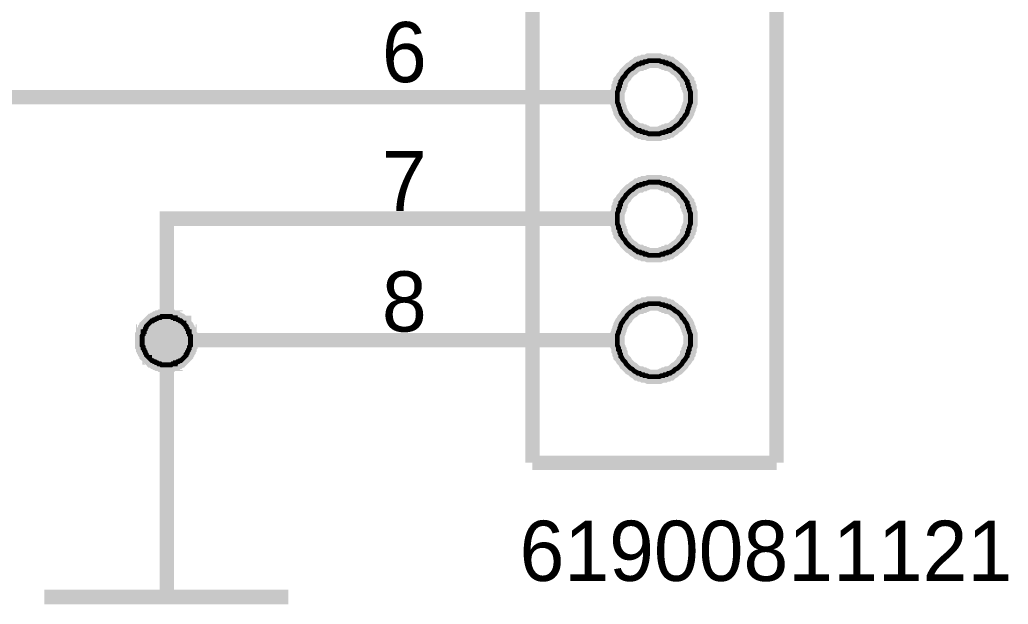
# Model space of a CAD drawing. Header units: millimetres. Extents: x 0 to 800, y 0 to 567.
# Drawn here: x 548.14 to 568.73, y 334.6 to 346.78 of the extents above; entities that cross this region are included whole.
import ezdxf

# ---------------------------------------------------------------- set-up
doc = ezdxf.new("R2010")
doc.units = ezdxf.units.MM
doc.layers.add('Sheet', color=255, linetype='Continuous')

msp = doc.modelspace()

# ---------------------------------------------------------------- linework, layer by layer
at = {"layer": 'Sheet'}
for points, const_width in [([(558.816, 360.419), (558.816, 337.549)], 0.3), ([(563.9, 337.549), (563.9, 360.419)], 0.3), ([(560.585, 345.165), (560.585, 345.21), (560.585, 345.255), (560.585, 345.277), (560.608, 345.322), (560.608, 345.367), (560.63, 345.389), (560.63, 345.434), (560.652, 345.456), (560.652, 345.501), (560.675, 345.523), (560.697, 345.568), (560.72, 345.591), (560.742, 345.613), (560.764, 345.658), (560.787, 345.68), (560.809, 345.703), (560.832, 345.725), (560.854, 345.747), (560.899, 345.77), (560.921, 345.792), (560.944, 345.815), (560.988, 345.837), (561.011, 345.859), (561.056, 345.859), (561.078, 345.882), (561.123, 345.882), (561.145, 345.904), (561.19, 345.904), (561.235, 345.927), (561.257, 345.927), (561.302, 345.927), (561.347, 345.927)], 0.3), ([(560.585, 345.165), (560.585, 345.21), (560.585, 345.255), (560.585, 345.277), (560.608, 345.322), (560.608, 345.367), (560.63, 345.389), (560.63, 345.434), (560.652, 345.456), (560.652, 345.501), (560.675, 345.523), (560.697, 345.568), (560.72, 345.591), (560.742, 345.613), (560.764, 345.658), (560.787, 345.68), (560.809, 345.703), (560.832, 345.725), (560.854, 345.747), (560.899, 345.77), (560.921, 345.792), (560.944, 345.815), (560.988, 345.837), (561.011, 345.859), (561.056, 345.859), (561.078, 345.882), (561.123, 345.882), (561.145, 345.904), (561.19, 345.904), (561.235, 345.927), (561.257, 345.927), (561.302, 345.927), (561.347, 345.927)], 0.0991), ([(561.347, 345.927), (561.347, 345.927)], 0.3), ([(561.347, 345.927), (561.392, 345.927), (561.436, 345.927), (561.459, 345.927), (561.504, 345.904), (561.548, 345.904), (561.571, 345.882), (561.616, 345.882), (561.638, 345.859), (561.683, 345.859), (561.705, 345.837), (561.75, 345.815), (561.772, 345.792), (561.795, 345.77), (561.84, 345.747), (561.862, 345.725), (561.884, 345.703), (561.907, 345.68), (561.929, 345.658), (561.952, 345.613), (561.974, 345.591), (561.996, 345.568), (562.019, 345.523), (562.041, 345.501), (562.041, 345.456), (562.064, 345.434), (562.064, 345.389), (562.086, 345.367), (562.086, 345.322), (562.108, 345.277), (562.108, 345.255), (562.108, 345.21), (562.108, 345.165)], 0.3), ([(561.347, 345.927), (561.347, 345.927)], 0.0991), ([(561.347, 345.927), (561.392, 345.927), (561.436, 345.927), (561.459, 345.927), (561.504, 345.904), (561.548, 345.904), (561.571, 345.882), (561.616, 345.882), (561.638, 345.859), (561.683, 345.859), (561.705, 345.837), (561.75, 345.815), (561.772, 345.792), (561.795, 345.77), (561.84, 345.747), (561.862, 345.725), (561.884, 345.703), (561.907, 345.68), (561.929, 345.658), (561.952, 345.613), (561.974, 345.591), (561.996, 345.568), (562.019, 345.523), (562.041, 345.501), (562.041, 345.456), (562.064, 345.434), (562.064, 345.389), (562.086, 345.367), (562.086, 345.322), (562.108, 345.277), (562.108, 345.255), (562.108, 345.21), (562.108, 345.165)], 0.0991), ([(553.731, 345.165), (547.123, 345.165)], 0.3), ([(558.816, 345.165), (553.731, 345.165)], 0.3), ([(558.816, 345.165), (560.585, 345.165)], 0.3), ([(561.347, 344.403), (561.302, 344.403), (561.257, 344.403), (561.235, 344.403), (561.19, 344.426), (561.145, 344.426), (561.123, 344.448), (561.078, 344.448), (561.056, 344.471), (561.011, 344.471), (560.988, 344.493), (560.944, 344.515), (560.921, 344.538), (560.899, 344.56), (560.854, 344.583), (560.832, 344.605), (560.809, 344.627), (560.787, 344.65), (560.764, 344.695), (560.742, 344.717), (560.72, 344.739), (560.697, 344.784), (560.675, 344.807), (560.652, 344.851), (560.652, 344.874), (560.63, 344.919), (560.63, 344.941), (560.608, 344.986), (560.608, 345.008), (560.585, 345.053), (560.585, 345.098), (560.585, 345.12), (560.585, 345.165)], 0.3), ([(560.585, 345.165), (560.585, 345.165)], 0.3), ([(562.108, 345.165), (562.108, 345.12), (562.108, 345.098), (562.108, 345.053), (562.086, 345.008), (562.086, 344.986), (562.064, 344.941), (562.064, 344.919), (562.041, 344.874), (562.041, 344.851), (562.019, 344.807), (561.996, 344.784), (561.974, 344.739), (561.952, 344.717), (561.929, 344.695), (561.907, 344.65), (561.884, 344.627), (561.862, 344.605), (561.84, 344.583), (561.795, 344.56), (561.772, 344.538), (561.75, 344.515), (561.705, 344.493), (561.683, 344.471), (561.638, 344.471), (561.616, 344.448), (561.571, 344.448), (561.548, 344.426), (561.504, 344.426), (561.459, 344.403), (561.436, 344.403), (561.392, 344.403), (561.347, 344.403)], 0.3), ([(562.108, 345.165), (562.108, 345.165), (562.108, 345.165), (562.108, 345.165), (562.108, 345.165), (562.108, 345.165), (562.108, 345.165), (562.108, 345.165), (562.108, 345.165), (562.108, 345.165), (562.108, 345.165), (562.108, 345.165), (562.108, 345.165), (562.108, 345.165), (562.108, 345.165), (562.108, 345.165), (562.108, 345.165), (562.108, 345.165), (562.108, 345.165), (562.108, 345.165), (562.108, 345.165), (562.108, 345.165), (562.108, 345.165), (562.108, 345.165), (562.108, 345.165), (562.108, 345.165), (562.108, 345.165), (562.108, 345.165), (562.108, 345.165), (562.108, 345.165), (562.108, 345.165), (562.108, 345.165), (562.108, 345.165)], 0.3), ([(562.108, 345.165), (562.108, 345.165)], 0.3), ([(561.347, 344.403), (561.302, 344.403), (561.257, 344.403), (561.235, 344.403), (561.19, 344.426), (561.145, 344.426), (561.123, 344.448), (561.078, 344.448), (561.056, 344.471), (561.011, 344.471), (560.988, 344.493), (560.944, 344.515), (560.921, 344.538), (560.899, 344.56), (560.854, 344.583), (560.832, 344.605), (560.809, 344.627), (560.787, 344.65), (560.764, 344.695), (560.742, 344.717), (560.72, 344.739), (560.697, 344.784), (560.675, 344.807), (560.652, 344.851), (560.652, 344.874), (560.63, 344.919), (560.63, 344.941), (560.608, 344.986), (560.608, 345.008), (560.585, 345.053), (560.585, 345.098), (560.585, 345.12), (560.585, 345.165)], 0.0991), ([(560.585, 345.165), (560.585, 345.165)], 0.0991), ([(562.108, 345.165), (562.108, 345.12), (562.108, 345.098), (562.108, 345.053), (562.086, 345.008), (562.086, 344.986), (562.064, 344.941), (562.064, 344.919), (562.041, 344.874), (562.041, 344.851), (562.019, 344.807), (561.996, 344.784), (561.974, 344.739), (561.952, 344.717), (561.929, 344.695), (561.907, 344.65), (561.884, 344.627), (561.862, 344.605), (561.84, 344.583), (561.795, 344.56), (561.772, 344.538), (561.75, 344.515), (561.705, 344.493), (561.683, 344.471), (561.638, 344.471), (561.616, 344.448), (561.571, 344.448), (561.548, 344.426), (561.504, 344.426), (561.459, 344.403), (561.436, 344.403), (561.392, 344.403), (561.347, 344.403)], 0.0991), ([(562.108, 345.165), (562.108, 345.165), (562.108, 345.165), (562.108, 345.165), (562.108, 345.165), (562.108, 345.165), (562.108, 345.165), (562.108, 345.165), (562.108, 345.165), (562.108, 345.165), (562.108, 345.165), (562.108, 345.165), (562.108, 345.165), (562.108, 345.165), (562.108, 345.165), (562.108, 345.165), (562.108, 345.165), (562.108, 345.165), (562.108, 345.165), (562.108, 345.165), (562.108, 345.165), (562.108, 345.165), (562.108, 345.165), (562.108, 345.165), (562.108, 345.165), (562.108, 345.165), (562.108, 345.165), (562.108, 345.165), (562.108, 345.165), (562.108, 345.165), (562.108, 345.165), (562.108, 345.165), (562.108, 345.165)], 0.0991), ([(562.108, 345.165), (562.108, 345.165)], 0.0991), ([(560.585, 342.634), (560.585, 342.679), (560.585, 342.724), (560.585, 342.746), (560.608, 342.791), (560.608, 342.836), (560.63, 342.858), (560.63, 342.903), (560.652, 342.925), (560.652, 342.97), (560.675, 342.992), (560.697, 343.037), (560.72, 343.06), (560.742, 343.082), (560.764, 343.127), (560.787, 343.149), (560.809, 343.171), (560.832, 343.194), (560.854, 343.216), (560.899, 343.239), (560.921, 343.261), (560.944, 343.283), (560.988, 343.306), (561.011, 343.328), (561.056, 343.328), (561.078, 343.351), (561.123, 343.351), (561.145, 343.373), (561.19, 343.373), (561.235, 343.395), (561.257, 343.395), (561.302, 343.395), (561.347, 343.395)], 0.3), ([(560.585, 342.634), (560.585, 342.679), (560.585, 342.724), (560.585, 342.746), (560.608, 342.791), (560.608, 342.836), (560.63, 342.858), (560.63, 342.903), (560.652, 342.925), (560.652, 342.97), (560.675, 342.992), (560.697, 343.037), (560.72, 343.06), (560.742, 343.082), (560.764, 343.127), (560.787, 343.149), (560.809, 343.171), (560.832, 343.194), (560.854, 343.216), (560.899, 343.239), (560.921, 343.261), (560.944, 343.283), (560.988, 343.306), (561.011, 343.328), (561.056, 343.328), (561.078, 343.351), (561.123, 343.351), (561.145, 343.373), (561.19, 343.373), (561.235, 343.395), (561.257, 343.395), (561.302, 343.395), (561.347, 343.395)], 0.0991), ([(561.347, 343.395), (561.347, 343.395)], 0.3), ([(561.347, 343.395), (561.392, 343.395), (561.436, 343.395), (561.459, 343.395), (561.504, 343.373), (561.548, 343.373), (561.571, 343.351), (561.616, 343.351), (561.638, 343.328), (561.683, 343.328), (561.705, 343.306), (561.75, 343.283), (561.772, 343.261), (561.795, 343.239), (561.84, 343.216), (561.862, 343.194), (561.884, 343.171), (561.907, 343.149), (561.929, 343.127), (561.952, 343.082), (561.974, 343.06), (561.996, 343.037), (562.019, 342.992), (562.041, 342.97), (562.041, 342.925), (562.064, 342.903), (562.064, 342.858), (562.086, 342.836), (562.086, 342.791), (562.108, 342.746), (562.108, 342.724), (562.108, 342.679), (562.108, 342.634)], 0.3), ([(561.347, 343.395), (561.347, 343.395)], 0.0991), ([(561.347, 343.395), (561.392, 343.395), (561.436, 343.395), (561.459, 343.395), (561.504, 343.373), (561.548, 343.373), (561.571, 343.351), (561.616, 343.351), (561.638, 343.328), (561.683, 343.328), (561.705, 343.306), (561.75, 343.283), (561.772, 343.261), (561.795, 343.239), (561.84, 343.216), (561.862, 343.194), (561.884, 343.171), (561.907, 343.149), (561.929, 343.127), (561.952, 343.082), (561.974, 343.06), (561.996, 343.037), (562.019, 342.992), (562.041, 342.97), (562.041, 342.925), (562.064, 342.903), (562.064, 342.858), (562.086, 342.836), (562.086, 342.791), (562.108, 342.746), (562.108, 342.724), (562.108, 342.679), (562.108, 342.634)], 0.0991), ([(553.731, 342.634), (551.2, 342.634), (551.2, 340.103)], 0.3), ([(558.816, 342.634), (553.731, 342.634)], 0.3), ([(558.816, 342.634), (560.585, 342.634)], 0.3), ([(561.347, 341.872), (561.302, 341.872), (561.257, 341.872), (561.235, 341.872), (561.19, 341.895), (561.145, 341.895), (561.123, 341.917), (561.078, 341.917), (561.056, 341.94), (561.011, 341.94), (560.988, 341.962), (560.944, 341.984), (560.921, 342.007), (560.899, 342.029), (560.854, 342.052), (560.832, 342.074), (560.809, 342.096), (560.787, 342.119), (560.764, 342.141), (560.742, 342.186), (560.72, 342.208), (560.697, 342.231), (560.675, 342.276), (560.652, 342.298), (560.652, 342.343), (560.63, 342.365), (560.63, 342.41), (560.608, 342.432), (560.608, 342.477), (560.585, 342.522), (560.585, 342.544), (560.585, 342.589), (560.585, 342.634)], 0.3), ([(560.585, 342.634), (560.585, 342.634)], 0.3), ([(561.347, 341.872), (561.302, 341.872), (561.257, 341.872), (561.235, 341.872), (561.19, 341.895), (561.145, 341.895), (561.123, 341.917), (561.078, 341.917), (561.056, 341.94), (561.011, 341.94), (560.988, 341.962), (560.944, 341.984), (560.921, 342.007), (560.899, 342.029), (560.854, 342.052), (560.832, 342.074), (560.809, 342.096), (560.787, 342.119), (560.764, 342.141), (560.742, 342.186), (560.72, 342.208), (560.697, 342.231), (560.675, 342.276), (560.652, 342.298), (560.652, 342.343), (560.63, 342.365), (560.63, 342.41), (560.608, 342.432), (560.608, 342.477), (560.585, 342.522), (560.585, 342.544), (560.585, 342.589), (560.585, 342.634)], 0.0991), ([(560.585, 342.634), (560.585, 342.634)], 0.0991), ([(562.108, 342.634), (562.108, 342.589), (562.108, 342.544), (562.108, 342.522), (562.086, 342.477), (562.086, 342.432), (562.064, 342.41), (562.064, 342.365), (562.041, 342.343), (562.041, 342.298), (562.019, 342.276), (561.996, 342.231), (561.974, 342.208), (561.952, 342.186), (561.929, 342.141), (561.907, 342.119), (561.884, 342.096), (561.862, 342.074), (561.84, 342.052), (561.795, 342.029), (561.772, 342.007), (561.75, 341.984), (561.705, 341.962), (561.683, 341.94), (561.638, 341.94), (561.616, 341.917), (561.571, 341.917), (561.548, 341.895), (561.504, 341.895), (561.459, 341.872), (561.436, 341.872), (561.392, 341.872), (561.347, 341.872)], 0.3), ([(562.108, 342.634), (562.108, 342.589), (562.108, 342.544), (562.108, 342.522), (562.086, 342.477), (562.086, 342.432), (562.064, 342.41), (562.064, 342.365), (562.041, 342.343), (562.041, 342.298), (562.019, 342.276), (561.996, 342.231), (561.974, 342.208), (561.952, 342.186), (561.929, 342.141), (561.907, 342.119), (561.884, 342.096), (561.862, 342.074), (561.84, 342.052), (561.795, 342.029), (561.772, 342.007), (561.75, 341.984), (561.705, 341.962), (561.683, 341.94), (561.638, 341.94), (561.616, 341.917), (561.571, 341.917), (561.548, 341.895), (561.504, 341.895), (561.459, 341.872), (561.436, 341.872), (561.392, 341.872), (561.347, 341.872)], 0.0991), ([(562.108, 342.634), (562.108, 342.634), (562.108, 342.634), (562.108, 342.634), (562.108, 342.634), (562.108, 342.634), (562.108, 342.634), (562.108, 342.634), (562.108, 342.634), (562.108, 342.634), (562.108, 342.634), (562.108, 342.634), (562.108, 342.634), (562.108, 342.634), (562.108, 342.634), (562.108, 342.634), (562.108, 342.634), (562.108, 342.634), (562.108, 342.634), (562.108, 342.634), (562.108, 342.634), (562.108, 342.634), (562.108, 342.634), (562.108, 342.634), (562.108, 342.634), (562.108, 342.634), (562.108, 342.634), (562.108, 342.634), (562.108, 342.634), (562.108, 342.634), (562.108, 342.634), (562.108, 342.634), (562.108, 342.634)], 0.3), ([(562.108, 342.634), (562.108, 342.634)], 0.3), ([(562.108, 342.634), (562.108, 342.634), (562.108, 342.634), (562.108, 342.634), (562.108, 342.634), (562.108, 342.634), (562.108, 342.634), (562.108, 342.634), (562.108, 342.634), (562.108, 342.634), (562.108, 342.634), (562.108, 342.634), (562.108, 342.634), (562.108, 342.634), (562.108, 342.634), (562.108, 342.634), (562.108, 342.634), (562.108, 342.634), (562.108, 342.634), (562.108, 342.634), (562.108, 342.634), (562.108, 342.634), (562.108, 342.634), (562.108, 342.634), (562.108, 342.634), (562.108, 342.634), (562.108, 342.634), (562.108, 342.634), (562.108, 342.634), (562.108, 342.634), (562.108, 342.634), (562.108, 342.634), (562.108, 342.634)], 0.0991), ([(562.108, 342.634), (562.108, 342.634)], 0.0991), ([(560.585, 340.103), (560.585, 340.148), (560.585, 340.17), (560.585, 340.215), (560.608, 340.26), (560.608, 340.282), (560.63, 340.327), (560.63, 340.349), (560.652, 340.394), (560.652, 340.416), (560.675, 340.461), (560.697, 340.484), (560.72, 340.528), (560.742, 340.551), (560.764, 340.573), (560.787, 340.618), (560.809, 340.64), (560.832, 340.663), (560.854, 340.685), (560.899, 340.708), (560.921, 340.73), (560.944, 340.752), (560.988, 340.775), (561.011, 340.797), (561.056, 340.797), (561.078, 340.82), (561.123, 340.82), (561.145, 340.842), (561.19, 340.842), (561.235, 340.864), (561.257, 340.864), (561.302, 340.864), (561.347, 340.864)], 0.3), ([(561.347, 340.864), (561.347, 340.864)], 0.3), ([(561.347, 340.864), (561.392, 340.864), (561.436, 340.864), (561.459, 340.864), (561.504, 340.842), (561.548, 340.842), (561.571, 340.82), (561.616, 340.82), (561.638, 340.797), (561.683, 340.797), (561.705, 340.775), (561.75, 340.752), (561.772, 340.73), (561.795, 340.708), (561.84, 340.685), (561.862, 340.663), (561.884, 340.64), (561.907, 340.618), (561.929, 340.573), (561.952, 340.551), (561.974, 340.528), (561.996, 340.484), (562.019, 340.461), (562.041, 340.416), (562.041, 340.394), (562.064, 340.349), (562.064, 340.327), (562.086, 340.282), (562.086, 340.26), (562.108, 340.215), (562.108, 340.17), (562.108, 340.148), (562.108, 340.103)], 0.3), ([(560.585, 340.103), (560.585, 340.148), (560.585, 340.17), (560.585, 340.215), (560.608, 340.26), (560.608, 340.282), (560.63, 340.327), (560.63, 340.349), (560.652, 340.394), (560.652, 340.416), (560.675, 340.461), (560.697, 340.484), (560.72, 340.528), (560.742, 340.551), (560.764, 340.573), (560.787, 340.618), (560.809, 340.64), (560.832, 340.663), (560.854, 340.685), (560.899, 340.708), (560.921, 340.73), (560.944, 340.752), (560.988, 340.775), (561.011, 340.797), (561.056, 340.797), (561.078, 340.82), (561.123, 340.82), (561.145, 340.842), (561.19, 340.842), (561.235, 340.864), (561.257, 340.864), (561.302, 340.864), (561.347, 340.864)], 0.0991), ([(561.347, 340.864), (561.347, 340.864)], 0.0991), ([(561.347, 340.864), (561.392, 340.864), (561.436, 340.864), (561.459, 340.864), (561.504, 340.842), (561.548, 340.842), (561.571, 340.82), (561.616, 340.82), (561.638, 340.797), (561.683, 340.797), (561.705, 340.775), (561.75, 340.752), (561.772, 340.73), (561.795, 340.708), (561.84, 340.685), (561.862, 340.663), (561.884, 340.64), (561.907, 340.618), (561.929, 340.573), (561.952, 340.551), (561.974, 340.528), (561.996, 340.484), (562.019, 340.461), (562.041, 340.416), (562.041, 340.394), (562.064, 340.349), (562.064, 340.327), (562.086, 340.282), (562.086, 340.26), (562.108, 340.215), (562.108, 340.17), (562.108, 340.148), (562.108, 340.103)], 0.0991), ([(550.685, 340.103), (550.685, 340.125), (550.685, 340.148), (550.685, 340.17), (550.685, 340.192), (550.707, 340.215), (550.707, 340.237), (550.707, 340.282), (550.73, 340.282), (550.73, 340.304), (550.752, 340.327), (550.752, 340.349), (550.774, 340.372), (550.774, 340.394), (550.797, 340.416), (550.819, 340.439), (550.842, 340.461), (550.842, 340.461), (550.864, 340.484), (550.886, 340.506), (550.909, 340.506), (550.931, 340.528), (550.954, 340.528), (550.976, 340.551), (550.998, 340.551), (551.021, 340.573), (551.043, 340.573), (551.066, 340.573), (551.088, 340.596), (551.11, 340.596), (551.155, 340.596), (551.178, 340.596), (551.2, 340.596)], 0.3), ([(550.685, 340.103), (550.685, 340.125), (550.685, 340.148), (550.685, 340.17), (550.685, 340.192), (550.707, 340.215), (550.707, 340.237), (550.707, 340.282), (550.73, 340.282), (550.73, 340.304), (550.752, 340.327), (550.752, 340.349), (550.774, 340.372), (550.774, 340.394), (550.797, 340.416), (550.819, 340.439), (550.842, 340.461), (550.842, 340.461), (550.864, 340.484), (550.886, 340.506), (550.909, 340.506), (550.931, 340.528), (550.954, 340.528), (550.976, 340.551), (550.998, 340.551), (551.021, 340.573), (551.043, 340.573), (551.066, 340.573), (551.088, 340.596), (551.11, 340.596), (551.155, 340.596), (551.178, 340.596), (551.2, 340.596)], 0.3), ([(550.685, 340.103), (550.685, 340.125), (550.685, 340.148), (550.685, 340.17), (550.685, 340.192), (550.707, 340.215), (550.707, 340.237), (550.707, 340.282), (550.73, 340.282), (550.73, 340.304), (550.752, 340.327), (550.752, 340.349), (550.774, 340.372), (550.774, 340.394), (550.797, 340.416), (550.819, 340.439), (550.842, 340.461), (550.842, 340.461), (550.864, 340.484), (550.886, 340.506), (550.909, 340.506), (550.931, 340.528), (550.954, 340.528), (550.976, 340.551), (550.998, 340.551), (551.021, 340.573), (551.043, 340.573), (551.066, 340.573), (551.088, 340.596), (551.11, 340.596), (551.155, 340.596), (551.178, 340.596), (551.2, 340.596)], 0.3), ([(550.685, 340.103), (550.685, 340.125), (550.685, 340.148), (550.685, 340.17), (550.685, 340.192), (550.707, 340.215), (550.707, 340.237), (550.707, 340.282), (550.73, 340.282), (550.73, 340.304), (550.752, 340.327), (550.752, 340.349), (550.774, 340.372), (550.774, 340.394), (550.797, 340.416), (550.819, 340.439), (550.842, 340.461), (550.842, 340.461), (550.864, 340.484), (550.886, 340.506), (550.909, 340.506), (550.931, 340.528), (550.954, 340.528), (550.976, 340.551), (550.998, 340.551), (551.021, 340.573), (551.043, 340.573), (551.066, 340.573), (551.088, 340.596), (551.11, 340.596), (551.155, 340.596), (551.178, 340.596), (551.2, 340.596)], 0.3), ([(550.685, 340.103), (550.685, 340.125), (550.685, 340.148), (550.685, 340.17), (550.685, 340.192), (550.707, 340.215), (550.707, 340.237), (550.707, 340.282), (550.73, 340.282), (550.73, 340.304), (550.752, 340.327), (550.752, 340.349), (550.774, 340.372), (550.774, 340.394), (550.797, 340.416), (550.819, 340.439), (550.842, 340.461), (550.842, 340.461), (550.864, 340.484), (550.886, 340.506), (550.909, 340.506), (550.931, 340.528), (550.954, 340.528), (550.976, 340.551), (550.998, 340.551), (551.021, 340.573), (551.043, 340.573), (551.066, 340.573), (551.088, 340.596), (551.11, 340.596), (551.155, 340.596), (551.178, 340.596), (551.2, 340.596)], 0.0991), ([(550.685, 340.103), (550.685, 340.125), (550.685, 340.148), (550.685, 340.17), (550.685, 340.192), (550.707, 340.215), (550.707, 340.237), (550.707, 340.282), (550.73, 340.282), (550.73, 340.304), (550.752, 340.327), (550.752, 340.349), (550.774, 340.372), (550.774, 340.394), (550.797, 340.416), (550.819, 340.439), (550.842, 340.461), (550.842, 340.461), (550.864, 340.484), (550.886, 340.506), (550.909, 340.506), (550.931, 340.528), (550.954, 340.528), (550.976, 340.551), (550.998, 340.551), (551.021, 340.573), (551.043, 340.573), (551.066, 340.573), (551.088, 340.596), (551.11, 340.596), (551.155, 340.596), (551.178, 340.596), (551.2, 340.596)], 0.0991), ([(550.685, 340.103), (550.685, 340.125), (550.685, 340.148), (550.685, 340.17), (550.685, 340.192), (550.707, 340.215), (550.707, 340.237), (550.707, 340.282), (550.73, 340.282), (550.73, 340.304), (550.752, 340.327), (550.752, 340.349), (550.774, 340.372), (550.774, 340.394), (550.797, 340.416), (550.819, 340.439), (550.842, 340.461), (550.842, 340.461), (550.864, 340.484), (550.886, 340.506), (550.909, 340.506), (550.931, 340.528), (550.954, 340.528), (550.976, 340.551), (550.998, 340.551), (551.021, 340.573), (551.043, 340.573), (551.066, 340.573), (551.088, 340.596), (551.11, 340.596), (551.155, 340.596), (551.178, 340.596), (551.2, 340.596)], 0.0991), ([(550.685, 340.103), (550.685, 340.125), (550.685, 340.148), (550.685, 340.17), (550.685, 340.192), (550.707, 340.215), (550.707, 340.237), (550.707, 340.282), (550.73, 340.282), (550.73, 340.304), (550.752, 340.327), (550.752, 340.349), (550.774, 340.372), (550.774, 340.394), (550.797, 340.416), (550.819, 340.439), (550.842, 340.461), (550.842, 340.461), (550.864, 340.484), (550.886, 340.506), (550.909, 340.506), (550.931, 340.528), (550.954, 340.528), (550.976, 340.551), (550.998, 340.551), (551.021, 340.573), (551.043, 340.573), (551.066, 340.573), (551.088, 340.596), (551.11, 340.596), (551.155, 340.596), (551.178, 340.596), (551.2, 340.596)], 0.0991), ([(551.2, 340.596), (551.2, 340.596)], 0.3), ([(551.2, 340.596), (551.222, 340.596), (551.245, 340.596), (551.267, 340.596), (551.29, 340.596), (551.312, 340.573), (551.334, 340.573), (551.379, 340.573), (551.379, 340.551), (551.402, 340.551), (551.424, 340.528), (551.446, 340.528), (551.469, 340.506), (551.491, 340.506), (551.513, 340.484), (551.536, 340.461), (551.558, 340.461), (551.558, 340.439), (551.581, 340.416), (551.603, 340.394), (551.603, 340.372), (551.625, 340.349), (551.625, 340.327), (551.648, 340.304), (551.648, 340.282), (551.67, 340.282), (551.67, 340.237), (551.67, 340.215), (551.693, 340.192), (551.693, 340.17), (551.693, 340.148), (551.693, 340.125), (551.693, 340.103)], 0.3), ([(551.2, 340.596), (551.2, 340.596)], 0.3), ([(551.2, 340.596), (551.222, 340.596), (551.245, 340.596), (551.267, 340.596), (551.29, 340.596), (551.312, 340.573), (551.334, 340.573), (551.379, 340.573), (551.379, 340.551), (551.402, 340.551), (551.424, 340.528), (551.446, 340.528), (551.469, 340.506), (551.491, 340.506), (551.513, 340.484), (551.536, 340.461), (551.558, 340.461), (551.558, 340.439), (551.581, 340.416), (551.603, 340.394), (551.603, 340.372), (551.625, 340.349), (551.625, 340.327), (551.648, 340.304), (551.648, 340.282), (551.67, 340.282), (551.67, 340.237), (551.67, 340.215), (551.693, 340.192), (551.693, 340.17), (551.693, 340.148), (551.693, 340.125), (551.693, 340.103)], 0.3), ([(551.2, 340.596), (551.2, 340.596)], 0.3), ([(551.2, 340.596), (551.222, 340.596), (551.245, 340.596), (551.267, 340.596), (551.29, 340.596), (551.312, 340.573), (551.334, 340.573), (551.379, 340.573), (551.379, 340.551), (551.402, 340.551), (551.424, 340.528), (551.446, 340.528), (551.469, 340.506), (551.491, 340.506), (551.513, 340.484), (551.536, 340.461), (551.558, 340.461), (551.558, 340.439), (551.581, 340.416), (551.603, 340.394), (551.603, 340.372), (551.625, 340.349), (551.625, 340.327), (551.648, 340.304), (551.648, 340.282), (551.67, 340.282), (551.67, 340.237), (551.67, 340.215), (551.693, 340.192), (551.693, 340.17), (551.693, 340.148), (551.693, 340.125), (551.693, 340.103)], 0.3), ([(551.2, 340.596), (551.2, 340.596)], 0.3), ([(551.2, 340.596), (551.222, 340.596), (551.245, 340.596), (551.267, 340.596), (551.29, 340.596), (551.312, 340.573), (551.334, 340.573), (551.379, 340.573), (551.379, 340.551), (551.402, 340.551), (551.424, 340.528), (551.446, 340.528), (551.469, 340.506), (551.491, 340.506), (551.513, 340.484), (551.536, 340.461), (551.558, 340.461), (551.558, 340.439), (551.581, 340.416), (551.603, 340.394), (551.603, 340.372), (551.625, 340.349), (551.625, 340.327), (551.648, 340.304), (551.648, 340.282), (551.67, 340.282), (551.67, 340.237), (551.67, 340.215), (551.693, 340.192), (551.693, 340.17), (551.693, 340.148), (551.693, 340.125), (551.693, 340.103)], 0.3), ([(551.2, 340.596), (551.2, 340.596)], 0.0991), ([(551.2, 340.596), (551.222, 340.596), (551.245, 340.596), (551.267, 340.596), (551.29, 340.596), (551.312, 340.573), (551.334, 340.573), (551.379, 340.573), (551.379, 340.551), (551.402, 340.551), (551.424, 340.528), (551.446, 340.528), (551.469, 340.506), (551.491, 340.506), (551.513, 340.484), (551.536, 340.461), (551.558, 340.461), (551.558, 340.439), (551.581, 340.416), (551.603, 340.394), (551.603, 340.372), (551.625, 340.349), (551.625, 340.327), (551.648, 340.304), (551.648, 340.282), (551.67, 340.282), (551.67, 340.237), (551.67, 340.215), (551.693, 340.192), (551.693, 340.17), (551.693, 340.148), (551.693, 340.125), (551.693, 340.103)], 0.0991), ([(551.2, 340.596), (551.2, 340.596)], 0.0991), ([(551.2, 340.596), (551.222, 340.596), (551.245, 340.596), (551.267, 340.596), (551.29, 340.596), (551.312, 340.573), (551.334, 340.573), (551.379, 340.573), (551.379, 340.551), (551.402, 340.551), (551.424, 340.528), (551.446, 340.528), (551.469, 340.506), (551.491, 340.506), (551.513, 340.484), (551.536, 340.461), (551.558, 340.461), (551.558, 340.439), (551.581, 340.416), (551.603, 340.394), (551.603, 340.372), (551.625, 340.349), (551.625, 340.327), (551.648, 340.304), (551.648, 340.282), (551.67, 340.282), (551.67, 340.237), (551.67, 340.215), (551.693, 340.192), (551.693, 340.17), (551.693, 340.148), (551.693, 340.125), (551.693, 340.103)], 0.0991), ([(551.2, 340.596), (551.2, 340.596)], 0.0991), ([(551.2, 340.596), (551.222, 340.596), (551.245, 340.596), (551.267, 340.596), (551.29, 340.596), (551.312, 340.573), (551.334, 340.573), (551.379, 340.573), (551.379, 340.551), (551.402, 340.551), (551.424, 340.528), (551.446, 340.528), (551.469, 340.506), (551.491, 340.506), (551.513, 340.484), (551.536, 340.461), (551.558, 340.461), (551.558, 340.439), (551.581, 340.416), (551.603, 340.394), (551.603, 340.372), (551.625, 340.349), (551.625, 340.327), (551.648, 340.304), (551.648, 340.282), (551.67, 340.282), (551.67, 340.237), (551.67, 340.215), (551.693, 340.192), (551.693, 340.17), (551.693, 340.148), (551.693, 340.125), (551.693, 340.103)], 0.0991), ([(551.2, 340.596), (551.2, 340.596)], 0.0991), ([(551.2, 340.596), (551.222, 340.596), (551.245, 340.596), (551.267, 340.596), (551.29, 340.596), (551.312, 340.573), (551.334, 340.573), (551.379, 340.573), (551.379, 340.551), (551.402, 340.551), (551.424, 340.528), (551.446, 340.528), (551.469, 340.506), (551.491, 340.506), (551.513, 340.484), (551.536, 340.461), (551.558, 340.461), (551.558, 340.439), (551.581, 340.416), (551.603, 340.394), (551.603, 340.372), (551.625, 340.349), (551.625, 340.327), (551.648, 340.304), (551.648, 340.282), (551.67, 340.282), (551.67, 340.237), (551.67, 340.215), (551.693, 340.192), (551.693, 340.17), (551.693, 340.148), (551.693, 340.125), (551.693, 340.103)], 0.0991), ([(551.2, 339.588), (551.178, 339.588), (551.155, 339.588), (551.11, 339.588), (551.088, 339.588), (551.066, 339.61), (551.043, 339.61), (551.021, 339.61), (550.998, 339.632), (550.976, 339.632), (550.954, 339.655), (550.931, 339.655), (550.909, 339.677), (550.886, 339.677), (550.864, 339.7), (550.842, 339.722), (550.842, 339.744), (550.819, 339.744), (550.797, 339.767), (550.774, 339.789), (550.774, 339.812), (550.752, 339.834), (550.752, 339.856), (550.73, 339.879), (550.73, 339.901), (550.707, 339.924), (550.707, 339.946), (550.707, 339.968), (550.685, 339.991), (550.685, 340.013), (550.685, 340.058), (550.685, 340.08), (550.685, 340.103)], 0.3), ([(550.685, 340.103), (550.685, 340.103)], 0.3), ([(551.2, 339.588), (551.178, 339.588), (551.155, 339.588), (551.11, 339.588), (551.088, 339.588), (551.066, 339.61), (551.043, 339.61), (551.021, 339.61), (550.998, 339.632), (550.976, 339.632), (550.954, 339.655), (550.931, 339.655), (550.909, 339.677), (550.886, 339.677), (550.864, 339.7), (550.842, 339.722), (550.842, 339.744), (550.819, 339.744), (550.797, 339.767), (550.774, 339.789), (550.774, 339.812), (550.752, 339.834), (550.752, 339.856), (550.73, 339.879), (550.73, 339.901), (550.707, 339.924), (550.707, 339.946), (550.707, 339.968), (550.685, 339.991), (550.685, 340.013), (550.685, 340.058), (550.685, 340.08), (550.685, 340.103)], 0.3), ([(550.685, 340.103), (550.685, 340.103)], 0.3), ([(551.2, 339.588), (551.178, 339.588), (551.155, 339.588), (551.11, 339.588), (551.088, 339.588), (551.066, 339.61), (551.043, 339.61), (551.021, 339.61), (550.998, 339.632), (550.976, 339.632), (550.954, 339.655), (550.931, 339.655), (550.909, 339.677), (550.886, 339.677), (550.864, 339.7), (550.842, 339.722), (550.842, 339.744), (550.819, 339.744), (550.797, 339.767), (550.774, 339.789), (550.774, 339.812), (550.752, 339.834), (550.752, 339.856), (550.73, 339.879), (550.73, 339.901), (550.707, 339.924), (550.707, 339.946), (550.707, 339.968), (550.685, 339.991), (550.685, 340.013), (550.685, 340.058), (550.685, 340.08), (550.685, 340.103)], 0.3), ([(550.685, 340.103), (550.685, 340.103)], 0.3), ([(551.2, 339.588), (551.178, 339.588), (551.155, 339.588), (551.11, 339.588), (551.088, 339.588), (551.066, 339.61), (551.043, 339.61), (551.021, 339.61), (550.998, 339.632), (550.976, 339.632), (550.954, 339.655), (550.931, 339.655), (550.909, 339.677), (550.886, 339.677), (550.864, 339.7), (550.842, 339.722), (550.842, 339.744), (550.819, 339.744), (550.797, 339.767), (550.774, 339.789), (550.774, 339.812), (550.752, 339.834), (550.752, 339.856), (550.73, 339.879), (550.73, 339.901), (550.707, 339.924), (550.707, 339.946), (550.707, 339.968), (550.685, 339.991), (550.685, 340.013), (550.685, 340.058), (550.685, 340.08), (550.685, 340.103)], 0.3), ([(550.685, 340.103), (550.685, 340.103)], 0.3), ([(551.2, 339.588), (551.178, 339.588), (551.155, 339.588), (551.11, 339.588), (551.088, 339.588), (551.066, 339.61), (551.043, 339.61), (551.021, 339.61), (550.998, 339.632), (550.976, 339.632), (550.954, 339.655), (550.931, 339.655), (550.909, 339.677), (550.886, 339.677), (550.864, 339.7), (550.842, 339.722), (550.842, 339.744), (550.819, 339.744), (550.797, 339.767), (550.774, 339.789), (550.774, 339.812), (550.752, 339.834), (550.752, 339.856), (550.73, 339.879), (550.73, 339.901), (550.707, 339.924), (550.707, 339.946), (550.707, 339.968), (550.685, 339.991), (550.685, 340.013), (550.685, 340.058), (550.685, 340.08), (550.685, 340.103)], 0.0991), ([(550.685, 340.103), (550.685, 340.103)], 0.0991), ([(551.2, 339.588), (551.178, 339.588), (551.155, 339.588), (551.11, 339.588), (551.088, 339.588), (551.066, 339.61), (551.043, 339.61), (551.021, 339.61), (550.998, 339.632), (550.976, 339.632), (550.954, 339.655), (550.931, 339.655), (550.909, 339.677), (550.886, 339.677), (550.864, 339.7), (550.842, 339.722), (550.842, 339.744), (550.819, 339.744), (550.797, 339.767), (550.774, 339.789), (550.774, 339.812), (550.752, 339.834), (550.752, 339.856), (550.73, 339.879), (550.73, 339.901), (550.707, 339.924), (550.707, 339.946), (550.707, 339.968), (550.685, 339.991), (550.685, 340.013), (550.685, 340.058), (550.685, 340.08), (550.685, 340.103)], 0.0991), ([(550.685, 340.103), (550.685, 340.103)], 0.0991), ([(551.2, 339.588), (551.178, 339.588), (551.155, 339.588), (551.11, 339.588), (551.088, 339.588), (551.066, 339.61), (551.043, 339.61), (551.021, 339.61), (550.998, 339.632), (550.976, 339.632), (550.954, 339.655), (550.931, 339.655), (550.909, 339.677), (550.886, 339.677), (550.864, 339.7), (550.842, 339.722), (550.842, 339.744), (550.819, 339.744), (550.797, 339.767), (550.774, 339.789), (550.774, 339.812), (550.752, 339.834), (550.752, 339.856), (550.73, 339.879), (550.73, 339.901), (550.707, 339.924), (550.707, 339.946), (550.707, 339.968), (550.685, 339.991), (550.685, 340.013), (550.685, 340.058), (550.685, 340.08), (550.685, 340.103)], 0.0991), ([(550.685, 340.103), (550.685, 340.103)], 0.0991), ([(551.2, 339.588), (551.178, 339.588), (551.155, 339.588), (551.11, 339.588), (551.088, 339.588), (551.066, 339.61), (551.043, 339.61), (551.021, 339.61), (550.998, 339.632), (550.976, 339.632), (550.954, 339.655), (550.931, 339.655), (550.909, 339.677), (550.886, 339.677), (550.864, 339.7), (550.842, 339.722), (550.842, 339.744), (550.819, 339.744), (550.797, 339.767), (550.774, 339.789), (550.774, 339.812), (550.752, 339.834), (550.752, 339.856), (550.73, 339.879), (550.73, 339.901), (550.707, 339.924), (550.707, 339.946), (550.707, 339.968), (550.685, 339.991), (550.685, 340.013), (550.685, 340.058), (550.685, 340.08), (550.685, 340.103)], 0.0991), ([(550.685, 340.103), (550.685, 340.103)], 0.0991), ([(553.731, 340.103), (551.2, 340.103), (551.2, 337.303)], 0.3), ([(551.693, 340.103), (551.693, 340.08), (551.693, 340.058), (551.693, 340.013), (551.693, 339.991), (551.67, 339.968), (551.67, 339.946), (551.67, 339.924), (551.648, 339.901), (551.648, 339.879), (551.625, 339.856), (551.625, 339.834), (551.603, 339.812), (551.603, 339.789), (551.581, 339.767), (551.558, 339.744), (551.558, 339.744), (551.536, 339.722), (551.513, 339.7), (551.491, 339.677), (551.469, 339.677), (551.446, 339.655), (551.424, 339.655), (551.402, 339.632), (551.379, 339.632), (551.379, 339.61), (551.334, 339.61), (551.312, 339.61), (551.29, 339.588), (551.267, 339.588), (551.245, 339.588), (551.222, 339.588), (551.2, 339.588)], 0.3), ([(551.693, 340.103), (551.693, 340.08), (551.693, 340.058), (551.693, 340.013), (551.693, 339.991), (551.67, 339.968), (551.67, 339.946), (551.67, 339.924), (551.648, 339.901), (551.648, 339.879), (551.625, 339.856), (551.625, 339.834), (551.603, 339.812), (551.603, 339.789), (551.581, 339.767), (551.558, 339.744), (551.558, 339.744), (551.536, 339.722), (551.513, 339.7), (551.491, 339.677), (551.469, 339.677), (551.446, 339.655), (551.424, 339.655), (551.402, 339.632), (551.379, 339.632), (551.379, 339.61), (551.334, 339.61), (551.312, 339.61), (551.29, 339.588), (551.267, 339.588), (551.245, 339.588), (551.222, 339.588), (551.2, 339.588)], 0.3), ([(551.693, 340.103), (551.693, 340.08), (551.693, 340.058), (551.693, 340.013), (551.693, 339.991), (551.67, 339.968), (551.67, 339.946), (551.67, 339.924), (551.648, 339.901), (551.648, 339.879), (551.625, 339.856), (551.625, 339.834), (551.603, 339.812), (551.603, 339.789), (551.581, 339.767), (551.558, 339.744), (551.558, 339.744), (551.536, 339.722), (551.513, 339.7), (551.491, 339.677), (551.469, 339.677), (551.446, 339.655), (551.424, 339.655), (551.402, 339.632), (551.379, 339.632), (551.379, 339.61), (551.334, 339.61), (551.312, 339.61), (551.29, 339.588), (551.267, 339.588), (551.245, 339.588), (551.222, 339.588), (551.2, 339.588)], 0.3), ([(551.693, 340.103), (551.693, 340.08), (551.693, 340.058), (551.693, 340.013), (551.693, 339.991), (551.67, 339.968), (551.67, 339.946), (551.67, 339.924), (551.648, 339.901), (551.648, 339.879), (551.625, 339.856), (551.625, 339.834), (551.603, 339.812), (551.603, 339.789), (551.581, 339.767), (551.558, 339.744), (551.558, 339.744), (551.536, 339.722), (551.513, 339.7), (551.491, 339.677), (551.469, 339.677), (551.446, 339.655), (551.424, 339.655), (551.402, 339.632), (551.379, 339.632), (551.379, 339.61), (551.334, 339.61), (551.312, 339.61), (551.29, 339.588), (551.267, 339.588), (551.245, 339.588), (551.222, 339.588), (551.2, 339.588)], 0.3), ([(551.693, 340.103), (551.693, 340.08), (551.693, 340.058), (551.693, 340.013), (551.693, 339.991), (551.67, 339.968), (551.67, 339.946), (551.67, 339.924), (551.648, 339.901), (551.648, 339.879), (551.625, 339.856), (551.625, 339.834), (551.603, 339.812), (551.603, 339.789), (551.581, 339.767), (551.558, 339.744), (551.558, 339.744), (551.536, 339.722), (551.513, 339.7), (551.491, 339.677), (551.469, 339.677), (551.446, 339.655), (551.424, 339.655), (551.402, 339.632), (551.379, 339.632), (551.379, 339.61), (551.334, 339.61), (551.312, 339.61), (551.29, 339.588), (551.267, 339.588), (551.245, 339.588), (551.222, 339.588), (551.2, 339.588)], 0.0991), ([(551.693, 340.103), (551.693, 340.08), (551.693, 340.058), (551.693, 340.013), (551.693, 339.991), (551.67, 339.968), (551.67, 339.946), (551.67, 339.924), (551.648, 339.901), (551.648, 339.879), (551.625, 339.856), (551.625, 339.834), (551.603, 339.812), (551.603, 339.789), (551.581, 339.767), (551.558, 339.744), (551.558, 339.744), (551.536, 339.722), (551.513, 339.7), (551.491, 339.677), (551.469, 339.677), (551.446, 339.655), (551.424, 339.655), (551.402, 339.632), (551.379, 339.632), (551.379, 339.61), (551.334, 339.61), (551.312, 339.61), (551.29, 339.588), (551.267, 339.588), (551.245, 339.588), (551.222, 339.588), (551.2, 339.588)], 0.0991), ([(551.693, 340.103), (551.693, 340.08), (551.693, 340.058), (551.693, 340.013), (551.693, 339.991), (551.67, 339.968), (551.67, 339.946), (551.67, 339.924), (551.648, 339.901), (551.648, 339.879), (551.625, 339.856), (551.625, 339.834), (551.603, 339.812), (551.603, 339.789), (551.581, 339.767), (551.558, 339.744), (551.558, 339.744), (551.536, 339.722), (551.513, 339.7), (551.491, 339.677), (551.469, 339.677), (551.446, 339.655), (551.424, 339.655), (551.402, 339.632), (551.379, 339.632), (551.379, 339.61), (551.334, 339.61), (551.312, 339.61), (551.29, 339.588), (551.267, 339.588), (551.245, 339.588), (551.222, 339.588), (551.2, 339.588)], 0.0991), ([(551.693, 340.103), (551.693, 340.08), (551.693, 340.058), (551.693, 340.013), (551.693, 339.991), (551.67, 339.968), (551.67, 339.946), (551.67, 339.924), (551.648, 339.901), (551.648, 339.879), (551.625, 339.856), (551.625, 339.834), (551.603, 339.812), (551.603, 339.789), (551.581, 339.767), (551.558, 339.744), (551.558, 339.744), (551.536, 339.722), (551.513, 339.7), (551.491, 339.677), (551.469, 339.677), (551.446, 339.655), (551.424, 339.655), (551.402, 339.632), (551.379, 339.632), (551.379, 339.61), (551.334, 339.61), (551.312, 339.61), (551.29, 339.588), (551.267, 339.588), (551.245, 339.588), (551.222, 339.588), (551.2, 339.588)], 0.0991), ([(551.693, 340.103), (551.693, 340.103), (551.693, 340.103), (551.693, 340.103), (551.693, 340.103), (551.693, 340.103), (551.693, 340.103), (551.693, 340.103), (551.693, 340.103), (551.693, 340.103), (551.693, 340.103), (551.693, 340.103), (551.693, 340.103), (551.693, 340.103), (551.693, 340.103), (551.693, 340.103), (551.693, 340.103), (551.693, 340.103), (551.693, 340.103), (551.693, 340.103), (551.693, 340.103), (551.693, 340.103), (551.693, 340.103), (551.693, 340.103), (551.693, 340.103), (551.693, 340.103), (551.693, 340.103), (551.693, 340.103), (551.693, 340.103), (551.693, 340.103), (551.693, 340.103), (551.693, 340.103), (551.693, 340.103)], 0.3), ([(551.693, 340.103), (551.693, 340.103)], 0.3), ([(551.693, 340.103), (551.693, 340.103), (551.693, 340.103), (551.693, 340.103), (551.693, 340.103), (551.693, 340.103), (551.693, 340.103), (551.693, 340.103), (551.693, 340.103), (551.693, 340.103), (551.693, 340.103), (551.693, 340.103), (551.693, 340.103), (551.693, 340.103), (551.693, 340.103), (551.693, 340.103), (551.693, 340.103), (551.693, 340.103), (551.693, 340.103), (551.693, 340.103), (551.693, 340.103), (551.693, 340.103), (551.693, 340.103), (551.693, 340.103), (551.693, 340.103), (551.693, 340.103), (551.693, 340.103), (551.693, 340.103), (551.693, 340.103), (551.693, 340.103), (551.693, 340.103), (551.693, 340.103), (551.693, 340.103)], 0.3), ([(551.693, 340.103), (551.693, 340.103)], 0.3), ([(551.693, 340.103), (551.693, 340.103), (551.693, 340.103), (551.693, 340.103), (551.693, 340.103), (551.693, 340.103), (551.693, 340.103), (551.693, 340.103), (551.693, 340.103), (551.693, 340.103), (551.693, 340.103), (551.693, 340.103), (551.693, 340.103), (551.693, 340.103), (551.693, 340.103), (551.693, 340.103), (551.693, 340.103), (551.693, 340.103), (551.693, 340.103), (551.693, 340.103), (551.693, 340.103), (551.693, 340.103), (551.693, 340.103), (551.693, 340.103), (551.693, 340.103), (551.693, 340.103), (551.693, 340.103), (551.693, 340.103), (551.693, 340.103), (551.693, 340.103), (551.693, 340.103), (551.693, 340.103), (551.693, 340.103)], 0.3), ([(551.693, 340.103), (551.693, 340.103)], 0.3), ([(551.693, 340.103), (551.693, 340.103), (551.693, 340.103), (551.693, 340.103), (551.693, 340.103), (551.693, 340.103), (551.693, 340.103), (551.693, 340.103), (551.693, 340.103), (551.693, 340.103), (551.693, 340.103), (551.693, 340.103), (551.693, 340.103), (551.693, 340.103), (551.693, 340.103), (551.693, 340.103), (551.693, 340.103), (551.693, 340.103), (551.693, 340.103), (551.693, 340.103), (551.693, 340.103), (551.693, 340.103), (551.693, 340.103), (551.693, 340.103), (551.693, 340.103), (551.693, 340.103), (551.693, 340.103), (551.693, 340.103), (551.693, 340.103), (551.693, 340.103), (551.693, 340.103), (551.693, 340.103), (551.693, 340.103)], 0.3), ([(551.693, 340.103), (551.693, 340.103)], 0.3), ([(551.693, 340.103), (551.693, 340.103), (551.693, 340.103), (551.693, 340.103), (551.693, 340.103), (551.693, 340.103), (551.693, 340.103), (551.693, 340.103), (551.693, 340.103), (551.693, 340.103), (551.693, 340.103), (551.693, 340.103), (551.693, 340.103), (551.693, 340.103), (551.693, 340.103), (551.693, 340.103), (551.693, 340.103), (551.693, 340.103), (551.693, 340.103), (551.693, 340.103), (551.693, 340.103), (551.693, 340.103), (551.693, 340.103), (551.693, 340.103), (551.693, 340.103), (551.693, 340.103), (551.693, 340.103), (551.693, 340.103), (551.693, 340.103), (551.693, 340.103), (551.693, 340.103), (551.693, 340.103), (551.693, 340.103)], 0.0991), ([(551.693, 340.103), (551.693, 340.103)], 0.0991), ([(551.693, 340.103), (551.693, 340.103), (551.693, 340.103), (551.693, 340.103), (551.693, 340.103), (551.693, 340.103), (551.693, 340.103), (551.693, 340.103), (551.693, 340.103), (551.693, 340.103), (551.693, 340.103), (551.693, 340.103), (551.693, 340.103), (551.693, 340.103), (551.693, 340.103), (551.693, 340.103), (551.693, 340.103), (551.693, 340.103), (551.693, 340.103), (551.693, 340.103), (551.693, 340.103), (551.693, 340.103), (551.693, 340.103), (551.693, 340.103), (551.693, 340.103), (551.693, 340.103), (551.693, 340.103), (551.693, 340.103), (551.693, 340.103), (551.693, 340.103), (551.693, 340.103), (551.693, 340.103), (551.693, 340.103)], 0.0991), ([(551.693, 340.103), (551.693, 340.103)], 0.0991), ([(551.693, 340.103), (551.693, 340.103), (551.693, 340.103), (551.693, 340.103), (551.693, 340.103), (551.693, 340.103), (551.693, 340.103), (551.693, 340.103), (551.693, 340.103), (551.693, 340.103), (551.693, 340.103), (551.693, 340.103), (551.693, 340.103), (551.693, 340.103), (551.693, 340.103), (551.693, 340.103), (551.693, 340.103), (551.693, 340.103), (551.693, 340.103), (551.693, 340.103), (551.693, 340.103), (551.693, 340.103), (551.693, 340.103), (551.693, 340.103), (551.693, 340.103), (551.693, 340.103), (551.693, 340.103), (551.693, 340.103), (551.693, 340.103), (551.693, 340.103), (551.693, 340.103), (551.693, 340.103), (551.693, 340.103)], 0.0991), ([(551.693, 340.103), (551.693, 340.103)], 0.0991), ([(551.693, 340.103), (551.693, 340.103), (551.693, 340.103), (551.693, 340.103), (551.693, 340.103), (551.693, 340.103), (551.693, 340.103), (551.693, 340.103), (551.693, 340.103), (551.693, 340.103), (551.693, 340.103), (551.693, 340.103), (551.693, 340.103), (551.693, 340.103), (551.693, 340.103), (551.693, 340.103), (551.693, 340.103), (551.693, 340.103), (551.693, 340.103), (551.693, 340.103), (551.693, 340.103), (551.693, 340.103), (551.693, 340.103), (551.693, 340.103), (551.693, 340.103), (551.693, 340.103), (551.693, 340.103), (551.693, 340.103), (551.693, 340.103), (551.693, 340.103), (551.693, 340.103), (551.693, 340.103), (551.693, 340.103)], 0.0991), ([(551.693, 340.103), (551.693, 340.103)], 0.0991), ([(558.816, 340.103), (553.731, 340.103)], 0.3), ([(558.816, 340.103), (560.585, 340.103)], 0.3), ([(561.347, 339.341), (561.302, 339.341), (561.257, 339.341), (561.235, 339.341), (561.19, 339.364), (561.145, 339.364), (561.123, 339.386), (561.078, 339.386), (561.056, 339.409), (561.011, 339.409), (560.988, 339.431), (560.944, 339.453), (560.921, 339.476), (560.899, 339.498), (560.854, 339.52), (560.832, 339.543), (560.809, 339.565), (560.787, 339.588), (560.764, 339.61), (560.742, 339.655), (560.72, 339.677), (560.697, 339.7), (560.675, 339.744), (560.652, 339.767), (560.652, 339.812), (560.63, 339.834), (560.63, 339.879), (560.608, 339.901), (560.608, 339.946), (560.585, 339.991), (560.585, 340.013), (560.585, 340.058), (560.585, 340.103)], 0.3), ([(560.585, 340.103), (560.585, 340.103)], 0.3), ([(561.347, 339.341), (561.302, 339.341), (561.257, 339.341), (561.235, 339.341), (561.19, 339.364), (561.145, 339.364), (561.123, 339.386), (561.078, 339.386), (561.056, 339.409), (561.011, 339.409), (560.988, 339.431), (560.944, 339.453), (560.921, 339.476), (560.899, 339.498), (560.854, 339.52), (560.832, 339.543), (560.809, 339.565), (560.787, 339.588), (560.764, 339.61), (560.742, 339.655), (560.72, 339.677), (560.697, 339.7), (560.675, 339.744), (560.652, 339.767), (560.652, 339.812), (560.63, 339.834), (560.63, 339.879), (560.608, 339.901), (560.608, 339.946), (560.585, 339.991), (560.585, 340.013), (560.585, 340.058), (560.585, 340.103)], 0.0991), ([(560.585, 340.103), (560.585, 340.103)], 0.0991), ([(562.108, 340.103), (562.108, 340.058), (562.108, 340.013), (562.108, 339.991), (562.086, 339.946), (562.086, 339.901), (562.064, 339.879), (562.064, 339.834), (562.041, 339.812), (562.041, 339.767), (562.019, 339.744), (561.996, 339.7), (561.974, 339.677), (561.952, 339.655), (561.929, 339.61), (561.907, 339.588), (561.884, 339.565), (561.862, 339.543), (561.84, 339.52), (561.795, 339.498), (561.772, 339.476), (561.75, 339.453), (561.705, 339.431), (561.683, 339.409), (561.638, 339.409), (561.616, 339.386), (561.571, 339.386), (561.548, 339.364), (561.504, 339.364), (561.459, 339.341), (561.436, 339.341), (561.392, 339.341), (561.347, 339.341)], 0.3), ([(562.108, 340.103), (562.108, 340.058), (562.108, 340.013), (562.108, 339.991), (562.086, 339.946), (562.086, 339.901), (562.064, 339.879), (562.064, 339.834), (562.041, 339.812), (562.041, 339.767), (562.019, 339.744), (561.996, 339.7), (561.974, 339.677), (561.952, 339.655), (561.929, 339.61), (561.907, 339.588), (561.884, 339.565), (561.862, 339.543), (561.84, 339.52), (561.795, 339.498), (561.772, 339.476), (561.75, 339.453), (561.705, 339.431), (561.683, 339.409), (561.638, 339.409), (561.616, 339.386), (561.571, 339.386), (561.548, 339.364), (561.504, 339.364), (561.459, 339.341), (561.436, 339.341), (561.392, 339.341), (561.347, 339.341)], 0.0991), ([(562.108, 340.103), (562.108, 340.103), (562.108, 340.103), (562.108, 340.103), (562.108, 340.103), (562.108, 340.103), (562.108, 340.103), (562.108, 340.103), (562.108, 340.103), (562.108, 340.103), (562.108, 340.103), (562.108, 340.103), (562.108, 340.103), (562.108, 340.103), (562.108, 340.103), (562.108, 340.103), (562.108, 340.103), (562.108, 340.103), (562.108, 340.103), (562.108, 340.103), (562.108, 340.103), (562.108, 340.103), (562.108, 340.103), (562.108, 340.103), (562.108, 340.103), (562.108, 340.103), (562.108, 340.103), (562.108, 340.103), (562.108, 340.103), (562.108, 340.103), (562.108, 340.103), (562.108, 340.103), (562.108, 340.103)], 0.3), ([(562.108, 340.103), (562.108, 340.103)], 0.3), ([(562.108, 340.103), (562.108, 340.103), (562.108, 340.103), (562.108, 340.103), (562.108, 340.103), (562.108, 340.103), (562.108, 340.103), (562.108, 340.103), (562.108, 340.103), (562.108, 340.103), (562.108, 340.103), (562.108, 340.103), (562.108, 340.103), (562.108, 340.103), (562.108, 340.103), (562.108, 340.103), (562.108, 340.103), (562.108, 340.103), (562.108, 340.103), (562.108, 340.103), (562.108, 340.103), (562.108, 340.103), (562.108, 340.103), (562.108, 340.103), (562.108, 340.103), (562.108, 340.103), (562.108, 340.103), (562.108, 340.103), (562.108, 340.103), (562.108, 340.103), (562.108, 340.103), (562.108, 340.103), (562.108, 340.103)], 0.0991), ([(562.108, 340.103), (562.108, 340.103)], 0.0991), ([(558.816, 337.549), (563.9, 337.549)], 0.3), ([(551.2, 337.303), (551.2, 334.75)], 0.3), ([(548.646, 334.75), (553.731, 334.75)], 0.3)]:
    msp.add_lwpolyline(points, dxfattribs=dict(at, const_width=const_width))
at = {"layer": 'Sheet', "const_width": 0.508}
msp.add_lwpolyline([(550.926, 340.106, 1), (551.434, 340.106, 1)], format="xyb", close=True, dxfattribs=at)

# ---------------------------------------------------------------- texts
at = {"layer": 'Sheet'}
for s, height, p in [('6', 1.254, (555.68, 345.479)), ('7', 1.254, (555.68, 342.791)), ('8', 1.254, (555.68, 340.282)), ('61900811121', 1.25433, (558.547, 335.086))]:
    msp.add_text(s, height=height, dxfattribs=at).set_placement(p)

doc.saveas('drawing.dxf')
